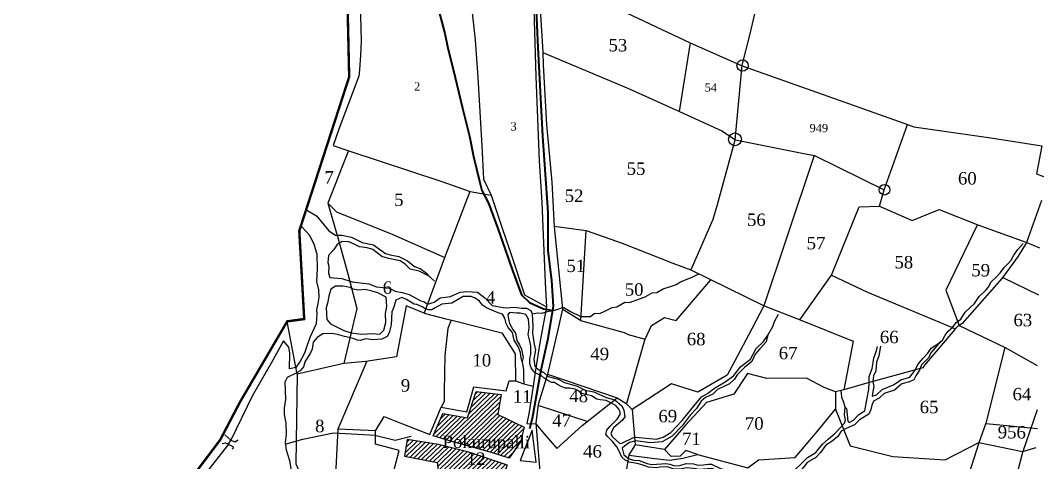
# Model space of a CAD drawing. Header units: feet. Extents: x 349593 to 350015, y 1571769 to 1572365.
# Drawn here: x 349773 to 349842.3, y 1572211.4 to 1572241.4 of the extents above; entities that cross this region are included whole.
import ezdxf

# ---------------------------------------------------------------- set-up
doc = ezdxf.new("R2010")
doc.units = ezdxf.units.FT
doc.header["$LTSCALE"] = 15
doc.header["$MEASUREMENT"] = 0
for name, color, linetype in [('CARTTRACK', 6, 'Continuous'), ('PLOTNO', 7, 'Continuous'), ('STREAM', 4, 'Continuous'), ('TANKS', 130, 'Continuous'), ('VILLAGE', 30, 'Continuous'), ('VILLAGE BOUNDRY', 7, 'Continuous')]:
    doc.layers.add(name, color=color, linetype=linetype)
doc.layers.add('ROAD', color=1, linetype='Continuous', lineweight=40)
doc.styles.get("Standard").update_dxf_attribs({"font": 'TIMES.TTF'})
pattern_1 = [(44.040152, (351608.1997, 1570796.12025), (-0.153791232, 0.159032302), [])]

msp = doc.modelspace()

# ---------------------------------------------------------------- hatches: boundary and pattern name
at = {"layer": 'VILLAGE', "extrusion": (-3.55122e-05, 6.11968e-05, 1)}
h = msp.add_hatch(dxfattribs=at)
h.set_pattern_fill('ANSI31', color=256, scale=1.769845, angle=-0.95985, style=0)
h.set_pattern_definition(pattern_1)
h.paths.add_polyline_path([(349805.522, 1572214.619), (349805.749, 1572215.994), (349804.054, 1572216.183), (349803.464, 1572214.39), (349801.792, 1572214.703), (349801.129, 1572213.18), (349802.251, 1572212.842), (349805.104, 1572212.039), (349806.297, 1572211.659), (349807.084, 1572212.757), (349807.324, 1572213.763)])
h = msp.add_hatch(dxfattribs=at)
h.set_pattern_fill('ANSI31', color=256, scale=1.769845, angle=-0.95985, style=0)
h.set_pattern_definition(pattern_1)
h.paths.add_polyline_path([(349804.097, 1572209.267), (349805.122, 1572208.671), (349806.198, 1572211.185), (349803.561, 1572212.074), (349801.493, 1572212.579), (349799.371, 1572212.934), (349799.175, 1572211.787), (349801.395, 1572211.365), (349801.477, 1572210.84)])

# ---------------------------------------------------------------- linework, layer by layer
at = {"layer": 'CARTTRACK', "extrusion": (-3.55122e-05, 6.11968e-05, 1), "elevation": 82.799}
for points in [[(349791.071, 1572212.613), (349792.252, 1572212.959), (349794.347, 1572213.373), (349797.213, 1572213.226)], [(349797.163, 1572213.215), (349798.557, 1572212.883), (349799.628, 1572213.162)]]:
    msp.add_lwpolyline(points, dxfattribs=at)
at = {"layer": 'PLOTNO', "color": 0, "extrusion": (-3.55122e-05, 6.11968e-05, 1), "elevation": 82.799}
for points in [[(349787.775, 1572276.847), (349791.29, 1572276.901), (349793.374, 1572276.939), (349794.701, 1572276.926), (349796.969, 1572276.523), (349799.998, 1572275.991), (349801.423, 1572275.726), (349804.446, 1572275.173), (349808.423, 1572274.377), (349810.119, 1572272.419), (349810.727, 1572271.689), (349812.841, 1572269.177), (349814.982, 1572268.224), (349815.195, 1572268.042), (349819.003, 1572266.358), (349822.694, 1572264.686), (349823.857, 1572264.174), (349829.979, 1572259.914), (349831.58, 1572258.779), (349829.026, 1572254.246), (349827.078, 1572250.726), (349827.012, 1572250.495), (349824.954, 1572246.58), (349823.398, 1572243.634), (349822.652, 1572240.441), (349822.143, 1572238.384), (349821.655, 1572233.294), (349821.386, 1572232.292), (349820.459, 1572228.891), (349820.168, 1572227.899), (349819.098, 1572225.448), (349818.665, 1572224.459), (349823.655, 1572222.01), (349826.103, 1572221.07), (349829.713, 1572219.615), (349829.088, 1572216.312), (349828.506, 1572216.158), (349828.513, 1572215.001), (349829.509, 1572212.494), (349832.405, 1572211.765), (349835.971, 1572211.553), (349838.257, 1572212.712), (349841.243, 1572212.099), (349842.175, 1572212.384)], [(349808.421, 1572274.377), (349808.293, 1572270.747), (349808.005, 1572261.707), (349807.836, 1572260.293), (349807.747, 1572258.636), (349807.267, 1572252.801), (349807.364, 1572246.28), (349807.894, 1572244.832), (349808.265, 1572244.793), (349810.768, 1572243.62), (349818.615, 1572239.916), (349822.162, 1572238.354), (349829.088, 1572235.898), (349833.478, 1572234.325), (349833.844, 1572234.2), (349839.079, 1572233.457), (349842.563, 1572232.902), (349842.184, 1572230.991), (349842.672, 1572230.816)], [(349812.826, 1572269.172), (349811.337, 1572263.345), (349810.57, 1572260.759), (349809.91, 1572257.697), (349809.054, 1572252.998), (349808.668, 1572251.057), (349808.474, 1572247.975), (349808.336, 1572245.935), (349808.274, 1572244.764), (349808.323, 1572243.675), (349808.587, 1572239.284), (349808.624, 1572238.423), (349808.848, 1572234.359), (349809.216, 1572230.435), (349809.358, 1572227.394), (349809.935, 1572221.806), (349809.656, 1572220.584), (349808.914, 1572217.375), (349808.274, 1572215.303), (349808.12, 1572214.054), (349808.308, 1572211.824), (349808.392, 1572210.762), (349809.903, 1572208.368), (349812.814, 1572210.014), (349813.426, 1572210.315), (349813.846, 1572210.632), (349814.265, 1572210.807), (349815.992, 1572210.7), (349817.922, 1572210.594), (349820.124, 1572210.428), (349820.739, 1572210.373), (349822.216, 1572209.35), (349823.322, 1572208.586), (349825.911, 1572207.893), (349828.181, 1572206.381), (349828.579, 1572204.577), (349828.859, 1572203.496), (349831.039, 1572203.139), (349832.581, 1572202.853), (349833.147, 1572203.435), (349834.844, 1572205.242), (349836.473, 1572206.966), (349838.767, 1572207.864), (349840.299, 1572208.482), (349842.074, 1572208.038)], [(349803.207, 1572246.738), (349803.504, 1572244.405), (349803.993, 1572240.104), (349804.179, 1572237.542), (349804.441, 1572232.905), (349804.553, 1572230.634), (349805.068, 1572229.538), (349805.801, 1572227.367), (349806.432, 1572225.52), (349807.353, 1572222.768), (349808.842, 1572221.949), (349808.417, 1572219.632), (349808.076, 1572217.515), (349807.927, 1572216.548), (349807.635, 1572214.678), (349807.509, 1572214.009), (349808.128, 1572214.001), (349808.695, 1572213.315), (349809.544, 1572212.304), (349811.28, 1572213.88), (349811.579, 1572214.136), (349813.659, 1572215.759), (349814.276, 1572215.384), (349814.669, 1572214.964), (349814.887, 1572212.561), (349814.445, 1572211.875), (349814.261, 1572210.804)], [(349807.894, 1572244.834), (349807.985, 1572242.197), (349808.127, 1572237.622), (349808.348, 1572231.878), (349808.531, 1572229.041), (349808.624, 1572226.82), (349808.76, 1572223.598), (349808.842, 1572221.938)], [(349796.152, 1572243.482), (349796.228, 1572240.026), (349796.177, 1572239.063), (349796.128, 1572238.064), (349796.077, 1572237.651), (349794.723, 1572234.036), (349794.327, 1572232.922), (349795.402, 1572232.563), (349801.653, 1572230.504), (349803.649, 1572229.801), (349805.056, 1572229.549)], [(349818.629, 1572239.905), (349817.866, 1572235.25)], [(349808.602, 1572239.245), (349814.435, 1572236.814), (349817.885, 1572235.248), (349820.78, 1572233.913), (349821.703, 1572233.311), (349826.237, 1572232.411), (349827.076, 1572232.235), (349831.825, 1572229.91), (349833.413, 1572234.361)], [(349795.367, 1572232.581), (349793.957, 1572229.001), (349794.659, 1572226.566), (349795.314, 1572224.199), (349795.945, 1572221.841), (349795.048, 1572218.087), (349791.886, 1572217.377), (349791.199, 1572220.959)], [(349827.06, 1572232.236), (349825.162, 1572226.562), (349823.632, 1572222.023), (349822.815, 1572220.451), (349821.641, 1572218.231), (349821.149, 1572217.307), (349819.132, 1572216.146), (349817.357, 1572216.722), (349814.665, 1572214.962)], [(349826.075, 1572221.076), (349828.243, 1572224.105), (349830.125, 1572228.765), (349831.506, 1572228.789), (349831.815, 1572229.906)], [(349803.637, 1572229.801), (349801.899, 1572225.274), (349800.524, 1572221.515), (349799.306, 1572222.018), (349798.635, 1572218.549), (349796.559, 1572218.234), (349795.061, 1572218.101)], [(349842.528, 1572229.18), (349841.517, 1572226.326), (349840.947, 1572225.397), (349840.588, 1572224.899), (349839.835, 1572223.869), (349837.132, 1572220.823), (349836.787, 1572220.588), (349836.605, 1572220.391), (349834.56, 1572217.972), (349834.451, 1572217.792), (349830.64, 1572216.762), (349829.084, 1572216.308)], [(349793.971, 1572229.014), (349794.544, 1572228.419), (349798.392, 1572226.875), (349801.921, 1572225.316)], [(349831.508, 1572228.793), (349833.739, 1572227.821), (349835.563, 1572228.567), (349838.193, 1572227.539), (349841.524, 1572226.317), (349842.403, 1572225.967)], [(349809.359, 1572227.443), (349811.536, 1572227.147), (349814, 1572226.273), (349817.448, 1572224.923), (349818.676, 1572224.457)], [(349811.524, 1572227.154), (349811.161, 1572221.023), (349809.912, 1572221.787)], [(349838.167, 1572227.55), (349836.009, 1572223.088), (349836.926, 1572220.676), (349840.054, 1572219.18), (349842.244, 1572217.962)], [(349842.164, 1572193.405), (349842.515, 1572202.338), (349843.331, 1572203.655), (349844.07, 1572207.648), (349845.564, 1572212.092), (349845.793, 1572212.741), (349847.928, 1572216.458), (349848.931, 1572218.107), (349850.895, 1572222.062), (349852.867, 1572225.814), (349853.893, 1572225.498), (349854.69, 1572225.148), (349859.594, 1572224.643), (349863.239, 1572224.324), (349863.96, 1572224.255), (349863.192, 1572220.649), (349862.901, 1572219.068), (349861.878, 1572214.581), (349861.799, 1572214.267), (349860.864, 1572209.839), (349860.61, 1572204.648), (349860.515, 1572203.551), (349853.425, 1572205.202), (349852.169, 1572205.512), (349847.59, 1572206.726), (349844.102, 1572207.675), (349842.229, 1572208.117)], [(349811.167, 1572221.028), (349814.134, 1572220.203), (349814.4, 1572220.077), (349815.548, 1572219.76), (349815.979, 1572220.679), (349816.868, 1572221.232), (349817.68, 1572221.025), (349820.023, 1572223.799)], [(349828.243, 1572224.105), (349830.684, 1572222.942), (349836.669, 1572220.459)], [(349839.9, 1572223.951), (349842.337, 1572222.775)], [(349800.524, 1572221.513), (349801.983, 1572221.138), (349802.394, 1572221.041), (349804.279, 1572220.579), (349805.814, 1572220.18), (349806.707, 1572218.758), (349806.745, 1572216.893)], [(349802.346, 1572221.049), (349802.132, 1572220.486), (349801.933, 1572218.636), (349801.87, 1572216.194), (349801.882, 1572215.537), (349801.666, 1572215.105)], [(349815.542, 1572219.749), (349814.295, 1572215.37)], [(349840.041, 1572219.185), (349838.746, 1572214.029), (349838.263, 1572212.692), (349837.29, 1572209.632), (349836.447, 1572206.957), (349838.159, 1572205.649), (349839.793, 1572204.347), (349841.923, 1572202.702)], [(349796.614, 1572218.249), (349794.653, 1572213.621), (349794.438, 1572209.635), (349792.425, 1572209.844)], [(349791.886, 1572217.39), (349791.785, 1572211.281), (349794.861, 1572204.264), (349796.26, 1572203.901), (349796.151, 1572201.926), (349794.766, 1572197.331), (349794.374, 1572196.204), (349793.747, 1572194.209), (349793.423, 1572193.117), (349789.851, 1572194.266), (349786.261, 1572194.402), (349779.624, 1572194.655), (349777.254, 1572200.669)], [(349808.914, 1572217.375), (349813.659, 1572215.759)], [(349828.508, 1572216.16), (349827.743, 1572216.458), (349826.546, 1572217.091), (349823.831, 1572217.071), (349822.514, 1572217.422), (349821.6, 1572216.002), (349819.729, 1572215.447), (349818.303, 1572213.892), (349816.866, 1572212.243), (349814.882, 1572212.562)], [(349797.204, 1572213.523), (349797.795, 1572214.489), (349799.056, 1572213.988), (349800.913, 1572213.268), (349801.677, 1572215.123), (349803.417, 1572214.81), (349803.892, 1572216.52), (349806.102, 1572216.228), (349806.294, 1572216.918), (349806.724, 1572216.906), (349807.31, 1572216.707), (349807.928, 1572216.544)], [(349808.263, 1572215.269), (349811.659, 1572214.157)], [(349819.115, 1572211.903), (349822.552, 1572211.006), (349823.265, 1572211.533), (349825.776, 1572211.703), (349827.277, 1572213.487), (349828.513, 1572215.001)], [(349842.236, 1572214.934), (349841.233, 1572212.044), (349840.297, 1572208.465)], [(349838.764, 1572214.022), (349842.261, 1572213.678)], [(349794.946, 1572205.93), (349796.908, 1572206.205), (349797.27, 1572206.256), (349798.822, 1572212.176), (349797.199, 1572212.617), (349797.204, 1572213.523), (349794.662, 1572213.628)], [(349787.195, 1572212.6), (349785.634, 1572210.612), (349783.804, 1572208.411), (349781.571, 1572205.391), (349779.246, 1572202.595)], [(349814.44, 1572211.857), (349816.219, 1572211.636), (349817.213, 1572211.517), (349818.127, 1572211.659), (349819.115, 1572211.903), (349818.336, 1572212.18), (349817.944, 1572211.8), (349817.334, 1572211.768), (349816.873, 1572212.256)]]:
    msp.add_lwpolyline(points, dxfattribs=at)
at = {"layer": 'PLOTNO', "color": 0, "extrusion": (-3.55122e-05, 6.11968e-05, 1)}
for centre, radius in [((349822.187, 1572238.366, 82.799), 0.385), ((349821.671, 1572233.346, 82.799), 0.433), ((349831.85, 1572229.916, 82.799), 0.362)]:
    msp.add_circle(centre, radius, dxfattribs=at)
at = {"layer": 'ROAD', "extrusion": (-3.55122e-05, 6.11968e-05, 1), "elevation": 82.799}
for points in [[(349790.979, 1572288.033), (349791.134, 1572283.321), (349791.302, 1572282.787), (349791.742, 1572280.31), (349792.491, 1572277.294), (349792.942, 1572276.104), (349793.2, 1572275.632), (349793.787, 1572274.259), (349793.899, 1572273.948), (349794.506, 1572272.125), (349794.894, 1572270.658), (349795.07, 1572269.763), (349795.333, 1572268.066), (349795.543, 1572266.337), (349795.762, 1572264.503), (349795.851, 1572263.555), (349796.545, 1572262.207), (349797.281, 1572260.191), (349797.794, 1572258.592), (349798.2, 1572256.685), (349798.336, 1572255.606), (349798.494, 1572254.6), (349798.601, 1572253.777), (349798.752, 1572253.114), (349799.14, 1572250.796), (349799.483, 1572248.558), (349799.743, 1572247.035), (349800.012, 1572246.393), (349800.902, 1572244.165), (349801.308, 1572242.872), (349801.937, 1572240.541), (349802.109, 1572239.651), (349802.635, 1572237.555), (349803.128, 1572235.465), (349803.597, 1572233.567), (349803.878, 1572232.182), (349804.287, 1572230.49), (349804.452, 1572229.857), (349804.901, 1572229.008), (349805.534, 1572227.275), (349806.527, 1572224.425), (349807.146, 1572222.775), (349807.695, 1572222.246), (349808.634, 1572221.825), (349809.286, 1572221.701)], [(349817.398, 1572286.613), (349817.12, 1572285.005), (349817.028, 1572284.637), (349816.32, 1572283.282), (349815.801, 1572282.382), (349815.326, 1572281.527), (349814.85, 1572280.692), (349814.471, 1572279.692), (349814.057, 1572278.373), (349813.653, 1572276.931), (349813.468, 1572275.865), (349813.362, 1572274.852), (349813.321, 1572273.861), (349813.263, 1572272.536), (349813.13, 1572271.387), (349812.483, 1572269.866), (349812.183, 1572269.059), (349811.864, 1572268.138), (349811.203, 1572266.004), (349810.741, 1572264.334), (349810.273, 1572263.024), (349810.09, 1572261.536), (349809.838, 1572260.014), (349809.195, 1572256.629), (349808.717, 1572253.735), (349808.381, 1572251.727), (349808.133, 1572249.873), (349808.045, 1572247.832), (349807.91, 1572246.06), (349808.038, 1572244.505), (349808.128, 1572242.62), (349808.248, 1572239.598), (349808.578, 1572233.553), (349808.826, 1572230.006), (349808.907, 1572228.699), (349808.93, 1572228.319), (349808.93, 1572225.775), (349809.174, 1572223.732), (349809.288, 1572221.963), (349808.906, 1572219.691), (349808.465, 1572217.638), (349807.88, 1572214.362), (349807.682, 1572213.642)]]:
    msp.add_lwpolyline(points, dxfattribs=at)
at = {"layer": 'STREAM', "extrusion": (-3.55122e-05, 6.11968e-05, 1), "elevation": 82.799}
for points in [[(349792.473, 1572228.583), (349793.192, 1572228.132), (349794.033, 1572227.118), (349794.487, 1572226.834), (349794.91, 1572226.827), (349795.584, 1572226.69), (349796.294, 1572226.319), (349797.076, 1572226.18), (349797.893, 1572225.58), (349798.204, 1572225.483), (349798.794, 1572225.374), (349799.396, 1572225.082), (349799.866, 1572224.687), (349800.255, 1572224.567), (349800.679, 1572224.24), (349800.935, 1572223.97), (349801.214, 1572223.698)], [(349791.808, 1572217.823), (349792.069, 1572218.197), (349792.401, 1572218.83), (349792.569, 1572219.371), (349792.776, 1572219.929), (349793.194, 1572220.808), (349793.227, 1572221.448), (349793.212, 1572221.75), (349793.308, 1572222.181), (349793.375, 1572222.588), (349793.358, 1572223.11), (349793.225, 1572223.684), (349793.272, 1572224.568), (349793.243, 1572225.504), (349793.04, 1572226.225), (349792.721, 1572226.831), (349792.215, 1572227.367), (349792.112, 1572227.423)], [(349800.859, 1572224.047), (349800.176, 1572224.388), (349799.574, 1572224.518), (349799.229, 1572224.843), (349798.878, 1572225.088), (349798.087, 1572225.248), (349797.629, 1572225.374), (349797.025, 1572225.855), (349796.643, 1572225.975), (349796.128, 1572226.033), (349795.761, 1572226.204), (349795.382, 1572226.364), (349794.938, 1572226.4), (349794.6, 1572226.195), (349794.361, 1572225.85), (349794.003, 1572225.438), (349793.958, 1572224.965), (349794.028, 1572224.717), (349794.003, 1572224.252), (349794.097, 1572223.957), (349794.91, 1572223.887), (349795.629, 1572223.66), (349796.743, 1572223.511), (349797.267, 1572223.314), (349798.145, 1572223.218), (349798.545, 1572223.022), (349799.028, 1572222.93), (349799.51, 1572222.8), (349800.285, 1572222.36), (349800.495, 1572222.318), (349800.756, 1572222.134), (349801.197, 1572222.266), (349801.619, 1572222.563), (349802.307, 1572222.648), (349802.973, 1572222.96), (349803.428, 1572223), (349804.144, 1572222.952), (349804.638, 1572222.563), (349805.14, 1572222.044), (349806.032, 1572221.873), (349806.707, 1572221.922), (349807.142, 1572221.859), (349807.494, 1572221.861), (349807.789, 1572221.707), (349807.864, 1572221.483), (349807.925, 1572220.637), (349807.893, 1572220.168), (349808, 1572219.418), (349808.086, 1572219.027), (349807.99, 1572218.38), (349808.048, 1572217.908), (349808.235, 1572217.738), (349808.671, 1572217.488), (349808.951, 1572217.214), (349809.64, 1572217.021), (349810.066, 1572216.793), (349810.921, 1572216.547), (349811.476, 1572216.278), (349812.073, 1572216.169), (349812.904, 1572215.778), (349813.488, 1572215.614), (349813.961, 1572215.225), (349814.107, 1572214.92), (349814.177, 1572214.478), (349814.009, 1572214.238), (349813.426, 1572213.733), (349813.23, 1572213.363), (349813.315, 1572213.131), (349813.843, 1572212.665), (349813.98, 1572212.672), (349814.758, 1572213.073), (349814.928, 1572213.082), (349815.849, 1572212.995), (349816.334, 1572212.946), (349816.78, 1572213.078), (349817.303, 1572213.406), (349818.072, 1572214.224), (349818.762, 1572215.052), (349819.382, 1572215.828), (349819.811, 1572216.054), (349820.287, 1572216.414), (349820.999, 1572216.841), (349821.574, 1572217.262), (349822.069, 1572217.901), (349822.72, 1572218.397), (349823.11, 1572219.111), (349823.606, 1572219.586), (349823.902, 1572220.031), (349824.239, 1572220.622), (349824.365, 1572220.943), (349824.631, 1572221.46)], [(349831.567, 1572219.266), (349831.458, 1572218.608), (349831.312, 1572218.198), (349831.256, 1572217.606), (349831.098, 1572217.266), (349831.051, 1572216.865), (349831.113, 1572216.542), (349831.046, 1572216.199), (349831.015, 1572215.864), (349831.305, 1572215.968), (349831.688, 1572216.321), (349832.467, 1572216.636), (349832.957, 1572216.995), (349833.57, 1572217.166), (349833.936, 1572217.651), (349834.11, 1572218.036), (349834.483, 1572218.459), (349834.794, 1572218.805), (349835.025, 1572219.148), (349835.538, 1572219.49), (349835.785, 1572219.677), (349835.971, 1572220.025), (349836.182, 1572220.298), (349836.464, 1572220.547), (349836.721, 1572220.89), (349837.043, 1572221.115), (349837.333, 1572221.599), (349837.707, 1572221.936), (349837.961, 1572222.189), (349838.284, 1572222.654), (349838.761, 1572223.101), (349838.907, 1572223.271), (349839.106, 1572223.656), (349839.454, 1572223.979), (349839.734, 1572224.295), (349839.98, 1572224.627), (349840.291, 1572224.92), (349840.468, 1572225.122), (349840.643, 1572225.471), (349840.924, 1572225.848), (349841.292, 1572226.256)], [(349807.864, 1572221.483), (349808.246, 1572221.547), (349808.533, 1572221.53), (349808.914, 1572221.635), (349809.387, 1572221.716), (349809.646, 1572221.782), (349809.876, 1572221.882), (349809.99, 1572221.928), (349810.486, 1572221.633), (349811.17, 1572221.287), (349811.829, 1572221.288), (349812.087, 1572221.498), (349812.526, 1572221.531), (349812.812, 1572221.659), (349813.303, 1572221.909), (349813.621, 1572221.959), (349814.175, 1572222.259), (349814.485, 1572222.254), (349815.556, 1572222.621), (349816.031, 1572222.895), (349816.347, 1572222.935), (349816.784, 1572223.174), (349817.347, 1572223.359), (349817.661, 1572223.464), (349817.972, 1572223.662), (349818.81, 1572223.993), (349819.21, 1572224.202)], [(349797.367, 1572222.911), (349796.971, 1572223.006), (349796.507, 1572223.127), (349796.061, 1572223.077), (349795.669, 1572223.145), (349795.473, 1572223.265), (349794.984, 1572223.349), (349794.484, 1572223.368), (349794.176, 1572223.164), (349794.04, 1572222.681), (349793.943, 1572222.192), (349793.846, 1572221.876), (349793.907, 1572221.094), (349794.138, 1572220.797), (349795.055, 1572220.345), (349795.551, 1572220.178), (349796.255, 1572220.082), (349797.033, 1572220.131), (349797.493, 1572220.084), (349797.769, 1572220.372), (349797.922, 1572220.877), (349797.894, 1572221.509), (349797.983, 1572221.979), (349797.929, 1572222.616), (349797.367, 1572222.911)], [(349807.187, 1572218.224), (349807.119, 1572218.45), (349807.069, 1572218.842), (349806.913, 1572219.255), (349806.649, 1572219.68), (349806.524, 1572220.213), (349806.232, 1572220.554), (349806.093, 1572220.809), (349806.007, 1572221.179), (349805.841, 1572221.444), (349805.555, 1572221.55), (349805.13, 1572221.721), (349804.765, 1572221.88), (349804.486, 1572222.074), (349804.275, 1572222.344), (349803.988, 1572222.533), (349803.708, 1572222.659), (349803.179, 1572222.662), (349802.407, 1572222.196), (349801.725, 1572222.125), (349801.266, 1572221.888), (349801.032, 1572221.756), (349800.819, 1572221.742), (349800.628, 1572221.802), (349800.386, 1572221.959), (349800.016, 1572222.106), (349799.836, 1572222.128), (349799.613, 1572222.258), (349799.316, 1572222.442), (349798.993, 1572222.576), (349798.598, 1572222.402), (349798.456, 1572221.937), (349798.312, 1572221.611), (349798.276, 1572220.734), (349798.139, 1572220.192), (349798.002, 1572219.932), (349797.786, 1572219.81), (349797.633, 1572219.743), (349797.008, 1572219.703), (349796.74, 1572219.758), (349796.544, 1572219.784), (349796.167, 1572219.666), (349795.994, 1572219.685), (349795.693, 1572219.793), (349795.417, 1572219.858), (349795.092, 1572219.941), (349794.629, 1572220.068), (349794.212, 1572220.141), (349793.626, 1572220.104), (349793.235, 1572219.875), (349792.977, 1572219.548), (349792.895, 1572219.077), (349792.772, 1572218.784), (349792.428, 1572218.253), (349792.305, 1572217.881), (349792.071, 1572217.59), (349791.866, 1572217.475)], [(349831.204, 1572196.265), (349831.066, 1572196.49), (349830.996, 1572197.16), (349830.822, 1572197.53), (349830.674, 1572198.078), (349830.691, 1572198.75), (349830.583, 1572199.058), (349830.471, 1572199.823), (349830.224, 1572200.404), (349830.154, 1572201.047), (349829.884, 1572201.61), (349829.764, 1572201.892), (349829.68, 1572202.373), (349829.461, 1572202.964), (349829.312, 1572203.218), (349829.137, 1572203.819), (349829.126, 1572204.219), (349828.967, 1572204.728), (349828.904, 1572205.288), (349828.715, 1572205.843), (349828.541, 1572206.17), (349828.384, 1572206.545), (349828.137, 1572206.807), (349827.765, 1572206.992), (349827.465, 1572207.368), (349827.05, 1572207.644), (349826.738, 1572207.754), (349826.352, 1572207.887), (349825.966, 1572208.313), (349825.579, 1572208.581), (349825.123, 1572208.829), (349824.751, 1572209.154), (349824.432, 1572209.415), (349823.982, 1572209.553), (349823.596, 1572209.704), (349823.268, 1572209.93), (349822.7, 1572210.133), (349822.43, 1572210.19), (349821.769, 1572210.492), (349821.521, 1572210.625), (349821.081, 1572210.728), (349820.648, 1572210.727), (349820.089, 1572210.95), (349819.233, 1572210.894), (349818.858, 1572210.953), (349818.375, 1572211.007), (349817.969, 1572210.911), (349817.519, 1572210.908), (349817.074, 1572211.059), (349816.546, 1572211.046), (349816.346, 1572210.993), (349815.784, 1572211.05), (349815.358, 1572211.197), (349815.024, 1572211.299), (349814.469, 1572211.38), (349814.207, 1572211.514), (349813.966, 1572211.723), (349813.792, 1572212.123), (349813.62, 1572212.436), (349813.333, 1572212.786), (349812.996, 1572213.141), (349812.89, 1572213.28), (349812.94, 1572213.565), (349813.147, 1572213.821), (349813.658, 1572214.309), (349813.865, 1572214.62), (349813.849, 1572214.816), (349813.759, 1572214.995), (349813.562, 1572215.233), (349813.127, 1572215.459), (349812.909, 1572215.571), (349812.492, 1572215.615), (349812.274, 1572215.671), (349811.9, 1572215.904), (349811.517, 1572215.988), (349811.202, 1572216.081), (349810.968, 1572216.252), (349810.792, 1572216.341), (349810.413, 1572216.415), (349810.144, 1572216.429), (349809.882, 1572216.51), (349809.586, 1572216.673), (349809.384, 1572216.795), (349809.185, 1572216.806), (349808.932, 1572216.933), (349808.696, 1572217.099), (349808.479, 1572217.275), (349808.341, 1572217.329), (349808.068, 1572217.463), (349807.958, 1572217.572), (349807.798, 1572217.793), (349807.7, 1572218.074), (349807.71, 1572218.447), (349807.773, 1572218.709), (349807.787, 1572219.289), (349807.702, 1572219.607), (349807.592, 1572220.067), (349807.637, 1572220.334), (349807.666, 1572220.561), (349807.617, 1572221.105), (349807.433, 1572221.44), (349807.049, 1572221.521), (349806.825, 1572221.514), (349806.338, 1572221.555), (349806.222, 1572221.398), (349806.292, 1572221), (349806.317, 1572220.81), (349806.564, 1572220.407), (349806.733, 1572220.149), (349806.831, 1572219.67), (349806.998, 1572219.363), (349807.151, 1572219.08), (349807.253, 1572218.498), (349807.187, 1572218.224), (349807.282, 1572217.664), (349807.285, 1572217.089), (349807.299, 1572216.708)], [(349823.905, 1572220.042), (349823.786, 1572219.564), (349823.361, 1572219.096), (349823.043, 1572218.723), (349822.808, 1572218.229), (349822.321, 1572217.823), (349821.819, 1572217.328), (349821.649, 1572217.03), (349821.296, 1572216.714), (349820.947, 1572216.553), (349820.486, 1572216.336), (349820.172, 1572216.02), (349819.654, 1572215.783), (349819.36, 1572215.539), (349819.043, 1572215.034), (349818.622, 1572214.574), (349818.068, 1572213.861), (349817.396, 1572213.153), (349816.705, 1572212.772), (349815.895, 1572212.692), (349814.932, 1572212.829), (349814.493, 1572212.722), (349814.149, 1572212.471), (349813.99, 1572212.331), (349814.107, 1572211.877), (349814.418, 1572211.637), (349814.768, 1572211.517), (349815.155, 1572211.487), (349815.701, 1572211.297), (349815.985, 1572211.222), (349816.675, 1572211.28), (349816.969, 1572211.297), (349817.233, 1572211.24), (349817.556, 1572211.125), (349817.912, 1572211.168), (349818.355, 1572211.301), (349818.852, 1572211.262), (349819.156, 1572211.175), (349819.536, 1572211.212), (349819.856, 1572211.25), (349820.075, 1572211.24), (349820.678, 1572210.943), (349820.887, 1572210.91), (349821.551, 1572210.892), (349822.262, 1572210.526), (349822.787, 1572210.456), (349823.312, 1572210.215), (349823.912, 1572209.849), (349824.412, 1572209.847), (349825.023, 1572210.398), (349825.672, 1572210.791), (349826.287, 1572211.392), (349826.615, 1572211.707), (349827.171, 1572212.033), (349827.632, 1572212.606), (349828.006, 1572212.95), (349828.461, 1572213.332), (349828.928, 1572213.816), (349829.128, 1572214.028), (349829.201, 1572214.274), (349829.122, 1572214.611), (349829.167, 1572215.132), (349829.073, 1572215.446), (349828.951, 1572215.791), (349828.916, 1572216.103), (349828.869, 1572216.25)], [(349835.662, 1572219.583), (349835.293, 1572219.168), (349835.005, 1572218.811), (349834.863, 1572218.496), (349834.362, 1572218.011), (349834.23, 1572217.652), (349833.988, 1572217.261), (349833.841, 1572216.984), (349833.555, 1572216.844), (349833.03, 1572216.713), (349832.71, 1572216.433), (349832.53, 1572216.285), (349831.814, 1572216.062), (349831.488, 1572215.73), (349831.09, 1572215.54), (349830.979, 1572215.273), (349830.922, 1572214.956), (349830.771, 1572214.649), (349830.145, 1572214.27), (349829.813, 1572213.931), (349829.234, 1572213.683), (349828.905, 1572213.488), (349828.66, 1572213.122), (349828.288, 1572212.803), (349827.861, 1572212.541), (349827.491, 1572212.038), (349827.17, 1572211.695), (349826.573, 1572211.363), (349826.346, 1572211.065), (349826.033, 1572210.709), (349825.604, 1572210.456), (349825.113, 1572210.217), (349824.764, 1572209.81), (349824.736, 1572209.613), (349825.093, 1572209.18), (349825.961, 1572208.724), (349826.479, 1572208.194), (349826.989, 1572207.925), (349827.264, 1572207.833), (349827.731, 1572207.54), (349828.268, 1572207.049), (349828.569, 1572206.899), (349828.913, 1572206.46), (349829.14, 1572205.991), (349829.897, 1572205.882), (349830.738, 1572205.501), (349831.884, 1572205.427), (349832.45, 1572205.313), (349833.276, 1572205.56), (349833.899, 1572205.582), (349834.509, 1572205.733), (349835.02, 1572205.67), (349835.618, 1572205.353), (349836.236, 1572205.121), (349836.791, 1572205.548), (349837.488, 1572205.774), (349837.728, 1572205.998), (349838.313, 1572206.094), (349838.66, 1572206.053), (349839.158, 1572205.546), (349839.698, 1572205.214), (349840.05, 1572204.955), (349840.475, 1572204.811), (349841.005, 1572204.232), (349841.38, 1572204.007), (349841.959, 1572203.428)], [(349829.167, 1572215.132), (349829.268, 1572215.032), (349829.36, 1572214.18), (349829.437, 1572214.085), (349829.727, 1572214.236), (349830.099, 1572214.625), (349830.507, 1572214.877), (349830.666, 1572215.744), (349830.784, 1572216.332), (349830.812, 1572216.798), (349830.806, 1572217.215), (349831.003, 1572217.755), (349831.072, 1572218.165), (349831.127, 1572218.463), (349831.244, 1572218.782), (349831.327, 1572219.049), (349831.362, 1572219.262)]]:
    msp.add_lwpolyline(points, dxfattribs=at)
at = {"layer": 'TANKS', "extrusion": (-3.55122e-05, 6.11968e-05, 1), "elevation": 82.799}
for points in [[(349790.949, 1572219.648), (349790.106, 1572218.126), (349788.848, 1572215.928), (349787.356, 1572212.877)], [(349791.808, 1572217.823), (349791.364, 1572217.73), (349791.386, 1572218.823), (349791.302, 1572219.209), (349790.949, 1572219.648)], [(349794.643, 1572196.96), (349794.216, 1572197.416), (349793.938, 1572197.885), (349793.935, 1572198.62), (349794.296, 1572199.614), (349794.539, 1572200.194), (349794.621, 1572200.641), (349794.591, 1572201.266), (349794.482, 1572201.886), (349794.434, 1572202.149), (349794.548, 1572202.712), (349794.41, 1572203.496), (349794.133, 1572204.214), (349793.798, 1572204.73), (349793.63, 1572205.166), (349793.399, 1572205.73), (349793.143, 1572206.202), (349792.891, 1572206.627), (349792.613, 1572207.078), (349792.412, 1572207.721), (349792.328, 1572208.387), (349791.988, 1572209.032), (349791.786, 1572209.3), (349791.619, 1572209.973), (349791.495, 1572210.809), (349791.368, 1572211.48), (349791.148, 1572212.195), (349791.074, 1572212.695), (349791.145, 1572213.278), (349791.13, 1572214.044), (349791.023, 1572214.634), (349791.018, 1572215.049), (349791.111, 1572215.65), (349791.063, 1572216.859), (349791.213, 1572217.158), (349791.866, 1572217.475)], [(349786.947, 1572213.238), (349787.363, 1572212.875), (349787.64, 1572212.77), (349787.871, 1572212.894)], [(349786.763, 1572212.659), (349786.998, 1572212.701), (349787.504, 1572212.446), (349787.531, 1572212.335), (349787.46, 1572212.261)], [(349787.195, 1572212.6), (349787.356, 1572212.877)]]:
    msp.add_lwpolyline(points, dxfattribs=at)
at = {"layer": 'VILLAGE', "extrusion": (-3.55122e-05, 6.11968e-05, 1), "elevation": 82.799}
for points in [[(349804.054, 1572216.183), (349805.749, 1572215.994), (349805.522, 1572214.619), (349807.324, 1572213.763), (349807.084, 1572212.757), (349806.297, 1572211.659), (349805.104, 1572212.039), (349802.251, 1572212.842), (349801.129, 1572213.18), (349801.792, 1572214.703), (349803.464, 1572214.39), (349804.054, 1572216.183)], [(349807.858, 1572213.554), (349807.048, 1572211.493), (349808.152, 1572211.375), (349807.858, 1572213.554)], [(349801.493, 1572212.579), (349799.371, 1572212.934), (349799.175, 1572211.787), (349801.395, 1572211.365), (349801.477, 1572210.84), (349804.097, 1572209.267), (349805.122, 1572208.671), (349806.198, 1572211.185), (349803.561, 1572212.074), (349801.493, 1572212.579)]]:
    msp.add_lwpolyline(points, dxfattribs=at)
at = {"layer": 'VILLAGE BOUNDRY', "lineweight": -3, "const_width": 0.164, "elevation": -0.998}
msp.add_lwpolyline([(349790.699, 1572287.977), (349786.901, 1572283.907), (349787.776, 1572276.791), (349788.839, 1572268.062), (349790.395, 1572261.073), (349791.172, 1572260.258), (349792.029, 1572254.737), (349793.962, 1572249.256), (349794.448, 1572244.759), (349795.288, 1572243.339), (349795.416, 1572237.593), (349792.021, 1572227.12), (349792.356, 1572221.122), (349791.201, 1572220.965), (349787.979, 1572215.462), (349786.639, 1572212.902), (349783.203, 1572208.345), (349778.459, 1572202.465), (349776.96, 1572200.237), (349773.817, 1572195.747), (349768.89, 1572188.227)], dxfattribs=at)

# ---------------------------------------------------------------- texts
at = {"layer": 'PLOTNO', "color": 0, "extrusion": (-3.55122e-05, 6.11968e-05, 1)}
for s, height, p in [('53', 0.8447, (349813.063, 1572239.332, 82.799)), ('2', 0.558, (349799.829, 1572236.668, 82.799)), ('54', 0.5576, (349819.604, 1572236.602, 82.799)), ('3', 0.558, (349806.395, 1572233.949, 82.799)), ('949', 0.5576, (349826.743, 1572233.835, 82.799)), ('55', 0.8447, (349814.297, 1572230.934, 82.799)), ('7', 0.845, (349793.731, 1572230.339, 82.799)), ('60', 0.8447, (349836.844, 1572230.274, 82.799)), ('52', 0.8447, (349810.083, 1572229.092, 82.799)), ('5', 0.845, (349798.472, 1572228.814, 82.799)), ('56', 0.8447, (349822.486, 1572227.458, 82.799)), ('57', 0.8447, (349826.546, 1572225.864, 82.799)), ('51', 0.8447, (349810.197, 1572224.321, 82.799)), ('58', 0.8447, (349832.521, 1572224.569, 82.799)), ('59', 0.8447, (349837.754, 1572224.025, 82.799)), ('6', 0.845, (349797.696, 1572222.839, 82.799)), ('4', 0.845, (349804.722, 1572222.179, 82.799)), ('50', 0.8447, (349814.169, 1572222.712, 82.799)), ('63', 0.8447, (349840.621, 1572220.634, 82.799)), ('68', 0.8447, (349818.39, 1572219.34, 82.799)), ('66', 0.8447, (349831.528, 1572219.481, 82.799)), ('10', 0.8447, (349803.801, 1572217.897, 82.799)), ('49', 0.8447, (349811.828, 1572218.331, 82.799)), ('67', 0.8447, (349824.647, 1572218.385, 82.799)), ('9', 0.845, (349798.928, 1572216.182, 82.799)), ('11', 0.8447, (349806.55, 1572215.437, 82.799)), ('48', 0.8447, (349810.397, 1572215.469, 82.799)), ('64', 0.8447, (349840.559, 1572215.594, 82.799)), ('65', 0.8447, (349834.24, 1572214.72, 82.799)), ('47', 0.8447, (349809.234, 1572213.796, 82.799)), ('69', 0.8447, (349816.457, 1572214.1, 82.799)), ('8', 0.845, (349793.094, 1572213.424, 82.799)), ('70', 0.8447, (349822.343, 1572213.599, 82.799)), ('Pokurupalli', 0.84468, (349801.77, 1572212.353, 82.799)), ('71', 0.8447, (349818.066, 1572212.554, 82.799)), ('956', 0.8447, (349839.551, 1572213.002, 82.799)), ('46', 0.8447, (349811.335, 1572211.704, 82.799)), ('12', 0.8447, (349803.414, 1572211.205, 82.799))]:
    msp.add_text(s, height=height, rotation=359.7254, dxfattribs=at).set_placement(p)

doc.saveas('drawing.dxf')
